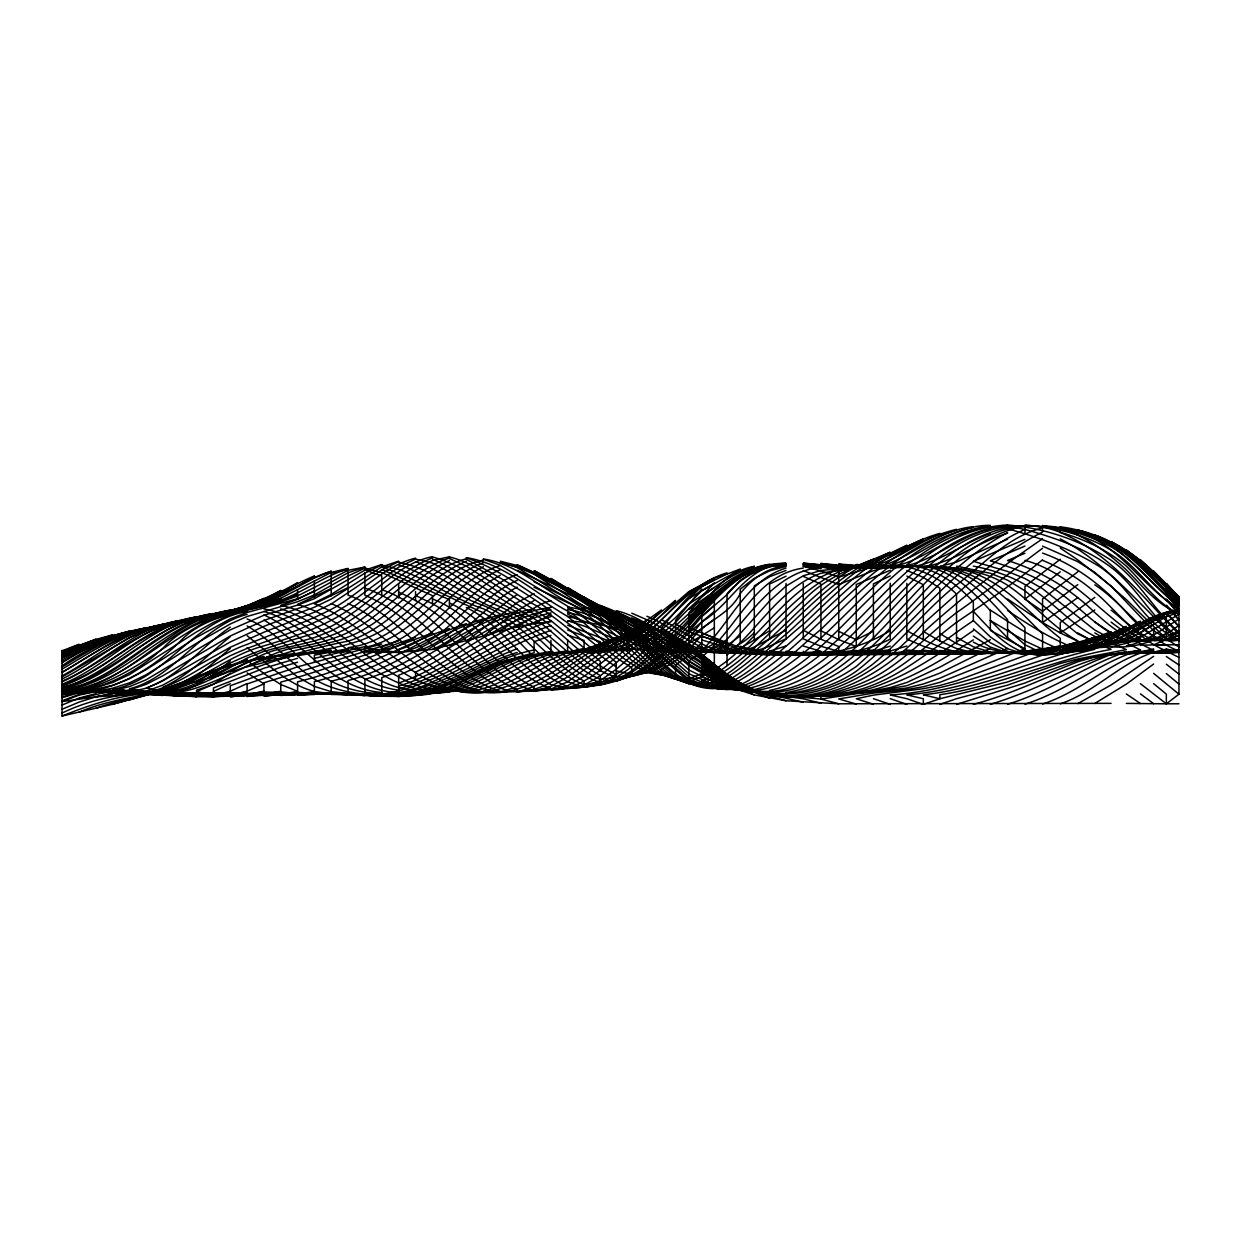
<?xml version="1.0" encoding="UTF-8"?>
<svg xmlns="http://www.w3.org/2000/svg" width="1241" height="1241" viewBox="0 0 1241 1241"><rect width="100%" height="100%" fill="white"/><g stroke="black" fill="none" stroke-linecap="round" stroke-linejoin="round"><path stroke-width="1.5" d="M631.778 648.717C659.033 650.175 687.793 656.194 714.335 648.314L714.335 599.419C730.422 575.793 757.755 562.933 786.034 563.274C710.023 567.044 678.874 651.541 616.234 681.169L646.871 670.807L661.484 661.112L675.523 647.957L701.77 616.482L727.04 594.61L740.225 580.478L754.311 570.736L769.606 565.88C715.297 577.53 686.956 631.529 646.871 664.866C615.396 690.616 572.179 686.723 534.111 691.066C494.57 691.671 452.298 697.768 415.549 679.587C373.603 658.661 343.493 617.956 297.576 604.429L331.207 588.544M449.428 603.017C490.257 621.058 512.347 663.516 550.926 684.613C577.592 692.804 605.732 682.938 631.778 676.174C662.632 670.729 683.636 645.18 701.77 621.757C731.585 604.553 747.051 563.755 786.034 564.112M381.763 565.244C418.481 571.387 448.11 597.324 483.338 608.788C522.445 626.643 543.574 669.597 584.092 684.551C621.167 678.207 664.028 675.911 688.941 643.427C701.754 622.067 728.886 616.234 740.225 593.586C751.72 579.221 767.202 567.432 786.034 565.725M701.77 588.948L675.523 620.329L675.523 651.68C636.447 649.353 606.104 618.778 567.602 612.697M688.941 624.875C707.928 603.778 728.048 581.626 754.311 569.759C704.33 594.206 682.891 654.178 631.778 676.174C665.936 659.188 685.048 623.975 714.335 600.784M701.77 635.299L688.941 649.307L675.523 660.941L661.484 669.302L661.484 674.561C683.62 678.284 704.438 688.91 727.04 689.438C746.756 689.236 766.659 694.355 786.034 688.957C846.564 674.003 879.404 616.513 923.335 577.67C958.548 542.317 1009.46 512.207 1060.264 532.296C1084.215 539.183 1107.375 549.763 1126.347 566.175C1143.488 582.944 1156.984 603.048 1178.95 614.279L1140.432 637.3L1126.347 643.334L1111.098 646.84L1060.264 650.02L956.532 654.116L786.034 655.077L661.484 650.082M714.335 582.913L701.77 596.409L688.941 612.914L688.941 651.773L701.77 647.213M740.225 569.588L701.77 590.607L675.523 617.63L616.234 669.287L600.318 680.518L584.092 686.94C622.796 681.262 646.251 644.901 675.523 622.501C697.318 598.333 723.487 577.344 754.311 566.284M727.04 654.922C759.027 628.504 780.325 588.032 820.937 573.249C850.969 568.254 880.303 560.885 906.83 545.233M769.606 564.624C731.042 572.908 702.794 603.653 675.523 630.133C652.502 650.532 632.383 678.998 600.318 684.768C636.493 671.195 660.181 638.076 688.941 613.721C711.558 592.236 737.65 569.014 769.606 564.236M740.225 569.045L727.04 574.071L701.77 586.388L661.484 625.293L600.318 675.833L584.092 685.079L567.602 688.46L567.602 686.459C526.401 670.838 505.661 626.674 466.383 607.532M701.77 642.745L688.941 655.217L675.523 665.207L675.523 677.896M675.523 600.923C650.718 626.1 623.23 656.923 584.092 652.037C555.89 653.557 526.494 652.611 500.278 664.788C473.628 678.905 446.589 694.541 415.549 695.348C387.471 697.907 359.301 694.867 331.207 693.828M727.04 572.83C687.374 584.868 665.036 622.377 631.778 644.56C607.252 663.02 584.201 690.368 550.926 689.887L567.602 685.777L584.092 676.361L646.871 627.682L688.941 591.554L714.335 577.81M483.338 566.734C439.935 587.815 414.354 637.207 364.901 647.383C390.031 655.853 413.936 638.619 432.489 623.463C454.128 604.491 473.054 581.021 500.278 569.774M688.941 622.144L714.335 598.286M714.335 605.065L688.941 628.334C716.212 636.183 740.101 655.465 769.606 654.798L740.225 651.959L754.311 647.057L786.034 630.149M661.484 610.696C640.061 630.909 615.831 653.867 584.092 652.037C608.524 650.718 628.954 636.044 646.871 620.671M688.941 619.662L714.335 596.828M1111.098 703.368L838.73 703.787L786.034 700.762L754.311 694.898L740.225 690.353L714.335 678.501L661.484 648.438L631.778 625.588L616.234 616.017L517.218 565.524L500.278 561.227L517.218 567.68L584.092 608.679L600.318 620.826L646.871 664.912L661.484 674.421L688.941 683.698L701.77 686.614L727.04 689.438L727.04 687.157C806.371 647.957 852.226 558.9 939.871 533.351M230.283 648.391C209.931 665.672 189.702 685.342 162.974 691.873L146.205 688.041C179.712 676.159 201.569 646.483 230.283 627.108M230.283 636.664C208.395 654.193 189.051 675.662 162.974 687.142L162.974 691.873L196.59 696.589L314.392 694.541M688.941 617.01L714.335 595.68M688.941 632.708L714.335 611.363M956.532 529.333C871.523 550.058 824.551 631.374 754.311 676.531C725.628 699.241 683.046 687.219 661.484 660.321C633.717 631.84 600.815 609.238 567.602 587.645C612.542 612.837 650.175 648.097 688.941 681.387L701.77 683.729C742.304 666.2 771.033 629.73 803.268 600.877C826.615 575.483 859.625 565.4 890.231 552.229C848.844 570.115 819.044 604.91 786.034 634.26C762.781 652.363 742.552 676.345 714.335 686.769L701.77 685.559L701.77 681.107C761.105 653.231 791.091 583.254 856.274 565.741M675.523 600.349L646.871 623.68L567.602 681.836L550.926 689.034L534.111 691.066L550.926 686.366L567.602 676.934L661.484 609.967M230.283 660.988L213.436 674.359L196.59 685.125L179.774 691.795C212.971 702.003 247.099 692.649 280.761 691.826M1060.264 571.853L1024.942 599.124L1042.564 611.239L1077.777 584.635M1042.564 559.753C1015.169 582.37 985.835 602.35 956.532 622.361C929.261 642.636 904.813 667.425 873.416 681.511C845.99 693.486 815.864 698.419 786.034 696.884C752.372 697.116 726.125 674.732 701.77 654.379M688.941 613.721L714.335 594.144M1126.347 703.399L1166.338 703.818L1178.95 694.215L1178.95 596.937L1153.634 571.155M1094.81 597.371L1060.264 622.501L1060.264 632.957L1094.81 649.353C1037.011 662.43 982.639 688.181 923.335 694.82L939.871 698.761L1007.552 681.945L1060.264 663.485L1077.777 658.94L1126.347 649.632L1111.098 642.481L1094.81 632.941M1077.777 571.837L1042.564 598.922L1042.564 622.548L1060.264 632.957L1094.81 609.936M1077.777 597.635L1042.564 622.548L1007.552 599.015M1060.264 559.272L1024.942 586.435L1024.942 599.124M616.234 610.665C651.416 618.871 677.059 652.813 714.335 652.456L714.335 651.292L727.04 645.599L740.225 635.78M364.901 652.052L398.656 652.44L432.489 649.415L483.338 636.121L517.218 610.789L534.111 600.535M688.941 637.827L714.335 619.15M1042.564 548.258C1013.711 569.479 985.959 592.174 956.532 612.651C928.532 633.965 904.767 660.972 873.416 677.71C846.502 691.206 816.237 698.745 786.034 696.759C758.111 690.601 729.165 691.578 701.77 683M1153.634 664.028L1126.347 684.132L1094.81 703.461M517.218 564.702C561.103 584.511 602.862 608.804 646.871 628.411C679.447 652.626 722.153 664.912 754.311 632.677M517.218 594.548C493.329 609.967 474.481 632.041 449.428 645.77M483.338 636.121C509.384 631.809 525.672 607.594 550.926 600.597M466.383 641.163L517.218 602.552L534.111 593.57M688.941 609.362L714.335 591.461M714.335 648.314L727.04 639.596M661.484 619.833C683.667 630.164 702.142 648.996 727.04 652.828C695.751 655.636 672.979 632.476 646.871 619.771C623.618 637.052 597.728 653.449 567.602 652.766L616.234 649.539M973.347 620.702C930.781 648.81 891.798 687.545 838.73 693.89C815.864 697.24 792.503 698.404 769.606 694.557C742.382 692.121 722.929 671.35 701.77 656.505M230.283 673.196L213.436 684.287L196.59 691.64L213.436 695.379L230.283 691.268L247.114 683.543M500.278 631.173L517.218 626.876L534.111 615.753L550.926 607.035M1166.338 616.513L1140.432 632.817L1126.347 640.17L1077.777 651.277L1060.264 653.805L1042.564 654.876L1007.552 652.673L990.349 647.073L973.347 636.121M1077.777 648.996C1110.897 647.864 1137.997 627.962 1166.338 613.457L1126.347 637.641L1111.098 644.063L1140.432 639.053M517.218 587.055C486.255 604.165 465.422 635.408 432.489 649.415M688.941 603.995L714.335 587.536M714.335 646.964L727.04 651.742L740.225 653.418L727.04 652.363L740.225 648.391L769.606 630.816M973.347 630.537C927.554 662.167 879.248 696.48 820.937 696.061L873.416 690.834L890.231 687.561L906.83 682.488L939.871 667.131L990.349 639.689M1178.95 625.231C1159.389 640.604 1135.98 648.547 1111.098 646.84M500.278 575.25C462.784 595.106 440.555 637.191 398.656 649.695L398.656 652.44L381.763 650.237L381.763 646.778C429.665 632.724 452.732 579.795 500.278 565.555M1042.564 538.78C1000.82 567.044 960.782 598.426 923.335 632.227C891.41 665.657 850.411 692.757 803.268 696.542M631.778 629.745C610.045 643.179 588.048 656.256 567.602 671.629C548.6 685.839 523.981 697.659 500.278 687.964C450.84 660.755 419.892 607.376 364.901 588.079M1153.634 624.13C1135.949 636.075 1116.295 645.754 1094.81 647.911M1178.95 619.166C1162.072 629.28 1146.126 642.062 1126.347 645.94M1153.634 656.334L1111.098 684.985L1077.777 703.616M688.941 643.427L714.335 627.806M688.941 598.55L714.335 583.286M62.05 667.038C88.53 650.982 115.382 634.058 146.205 627.93C116.949 633.05 88.514 642.481 62.05 655.993M616.234 612.108C643.908 622.532 668.418 639.829 688.941 660.988L688.941 681.402C756.25 660.926 782.544 574.35 856.274 566.036M973.347 639.891C932.27 665.921 889.145 693.61 838.73 694.355M62.05 669.178C88.902 653.309 115.32 635.268 146.205 628.303C115.289 636.819 89.74 656.877 62.05 672.11M62.05 672.56C93.975 653.231 125.558 631.343 162.974 624.285C124.938 633.453 96.348 661.996 62.05 679.044M1042.564 527.937C1008.126 536.329 983.772 564.159 956.532 584.93C926.593 608.835 902.952 639.394 873.416 663.702C848.441 683 817.54 694.293 786.034 695.968C752.573 696.434 725.923 674.375 701.77 654.038M1178.95 631.871L1166.338 639.332L1153.634 644.87L1140.432 645.273M62.05 662.105C83.163 649.183 105.221 637.176 129.467 631.343M1166.338 612.542C1136.291 624.564 1111.595 648.95 1077.777 651.277L1077.777 640.868C1051.158 626.565 1032.465 601.963 1007.552 585.271C987.386 572.194 963.326 568.564 939.871 566.423L956.532 562.064L1007.552 539.23M62.05 650.393L62.05 716.026L112.714 704.268L213.436 676.981L247.114 658.056L263.945 651.37L314.392 637.579L331.207 630.94L348.038 621.958L364.901 610.51L415.549 569.945L432.489 560.467L449.428 556.79M631.778 629.109C608.09 645.723 579.671 653.418 550.926 653.588L584.092 650.765M584.092 597.231L631.778 630.211L688.941 679.385L714.335 688.243C750.262 678.346 774.787 646.623 803.268 624.394C834.836 594.594 865.877 562.282 906.83 545.497M62.05 665.89C111.519 630.506 172.421 622.718 230.283 610.215C166.247 619.74 126.148 682.224 62.05 691.035M213.436 676.981C237.45 671.521 256.251 653.526 280.761 648.965C297.7 644.932 314.857 641.597 331.207 635.439C376.659 619.073 403.651 572.97 449.428 558.016M62.05 675.911C95.216 658.118 124.643 630.847 162.974 624.735C127.916 630.754 93.292 640.558 62.05 657.932M517.218 626.876L534.111 623.68L550.926 614.124M688.941 594.067L714.335 579.702M1007.552 532.622C947.069 564.764 907.093 622.532 856.274 666.479C831.237 683.744 800.523 696.713 769.606 692.804C742.537 694.231 722.914 673.258 701.77 659.902M62.05 662.849C97.558 639.844 138.434 628.442 179.774 621.586C135.595 630.955 102.336 663.702 62.05 681.821M62.05 657.699L95.914 640.744L129.467 631.08M701.77 650.532L714.335 643.598M196.59 682.085C232.408 657.854 273.392 645.444 314.392 633.36C359.983 618.282 388.511 575.266 432.489 557.876M517.218 580.354C478.747 597.433 456.983 639.813 415.549 651.587M956.532 566.175L990.349 573.295L1007.552 580.183L1024.942 590.84L1077.777 633.872L1094.81 642.078L1094.81 647.523C1122.143 637.021 1154.052 647.43 1178.95 630.459M297.576 583.115C226.188 629.389 133.795 614.853 62.05 660.196M62.05 676.95L129.467 637.781L146.205 630.428L162.974 625.185L263.945 602.8L280.761 596.114L314.392 577.98L331.207 571.124M616.234 637.812C581.455 652.688 554.417 682.783 517.218 691.842L517.218 689.67C464.972 666.743 437.421 608.835 381.763 589.677M230.283 671.769C253.738 666.37 273.206 650.3 297.576 647.337C314.826 644.001 332.061 639.999 348.038 632.507C385.982 614.45 411.097 577.717 449.428 560.56M873.416 559.505C812.25 590.002 774.4 652.409 714.335 684.66L714.335 688.119M714.335 578.616L688.941 592.05L646.871 634.756L646.871 650.486M923.335 539.525C901.602 550.259 881.126 565.415 856.274 567.773M740.225 646.204C789.385 661.779 845.742 657.777 890.231 630.661M280.761 590.84C239.653 614.202 191.936 619.973 146.205 628.52L196.59 618.375M314.392 576.274C268.521 605.903 215.515 614.884 162.974 625.386L263.945 603.715L280.761 598.193L331.207 572.458L348.038 568.378M873.416 631.08L856.274 639.751L838.73 631.297M1140.432 621.198C1110.245 637.564 1077.343 650.439 1042.564 650.842M247.114 635.702L297.576 676.95L314.392 686.413L331.207 691.671L364.901 695.177L398.656 696.418L398.656 695.534L432.489 692.23L449.428 691.547C380.909 690.306 344.61 618.142 280.761 605.437L297.576 599.31L314.392 590.902M297.576 582.618C261.324 603.7 221.162 616.405 179.774 622.532C136.091 635.097 104.632 671.397 62.05 686.226M1111.098 632.321L1077.777 648.516L1060.264 653.805L1060.264 638.277C1023.623 609.734 991.699 565.151 939.871 567.773C976.962 571.341 1000.634 603.11 1024.942 627.62L1024.942 650.191C1058.682 662.849 1092.437 642.031 1126.347 640.03C1100.069 631.39 1082.059 609.021 1060.264 593.167C1039.601 577.313 1014.936 568.549 990.349 560.808L1024.942 546.071M263.945 598.627C242.709 609.052 219.564 614.435 196.59 619.461C225.971 614.109 254.529 604.708 280.761 590.359M398.656 561.646L381.763 569.96L331.207 604.041L314.392 612.216L263.945 632.212L230.283 647.275L162.974 685.063L146.205 691.253L129.467 694.681L95.914 696.806L62.05 701.646L79.036 695.146L95.914 691.485M213.436 670.373L179.774 686.723M62.05 654.178L79.036 645.863L95.914 639.472L112.714 634.803M990.349 648.159L939.871 673.118L906.83 685.715L873.416 691.501L820.937 696.62L820.937 699.071L838.73 703.787M584.092 649.012C539.044 663.516 500.744 706.548 449.428 688.646C397.415 672.374 364.916 623.106 314.392 603.824L348.038 587.614M381.763 565.027L364.901 573.125L331.207 594.423L314.392 602.754L263.945 620.5L230.283 635.997L162.974 675.725L146.205 684.318L129.467 689.949L95.914 696.806L79.036 702.127L62.05 709.278M1140.432 621.462L1094.81 645.801L1077.777 651.277M786.034 576.212L769.606 584.046L769.606 639.27M1060.264 703.818C1098.487 691.237 1126.254 655.605 1166.338 649.26M466.383 561.273C421.692 579.702 395.103 626.596 348.038 641.163C313.771 647.647 280.916 658.475 247.114 666.82M939.871 533.925C916.99 543.186 897.6 559.784 873.416 565.989C850.147 570.317 826.537 566.858 803.268 564.453M890.231 575.948L873.416 583.875L873.416 639.487M196.59 677.121C165.441 694.588 129.064 696.279 95.914 708.285M230.283 664.385C203.245 676.624 177.044 694.014 146.205 693.61C116.98 695.751 89.073 705.214 62.05 716.026M62.05 681.2C102.879 664.075 134.369 627.201 179.774 620.5C134.928 630.304 103.918 667.813 62.05 684.21M364.901 568.13L348.038 575.964L314.392 594.904L297.576 601.745L247.114 616.498L230.283 623.99L196.59 643.195L146.205 674.732L129.467 682.86L112.714 688.166L79.036 694.433L62.05 700.824M263.945 662.415C295.311 644.405 334.108 648.174 364.901 628.706C400.921 608.571 425.213 569.51 466.383 558.776M213.436 691.454L230.283 683.713M616.234 637.409C570.1 651.711 535.042 698.978 483.338 691.935C428.3 680.518 397.523 626.364 348.038 603.483M314.392 575.948C291.433 585.333 270.988 600.086 247.114 607.314C223.24 611.301 200.22 619.678 179.774 632.693C142.668 656.148 107.595 687.359 62.05 691.904M1178.95 637.052C1151.369 619.042 1137.299 587.102 1111.098 567.354C1085.673 548.351 1055.238 537.834 1024.942 529.426C956.485 560.125 913.981 626.178 856.274 671.257C810.528 702.53 748.649 700.576 701.77 673.041M297.576 594.315C259.524 613.907 211.28 608.369 179.774 641.69C148.237 672.917 107.378 694.944 62.05 693.533M62.05 654.348L95.914 640.263L112.714 635.097M398.656 686.149C453.198 669.551 495.252 626.317 550.926 612.852M923.335 538.78L873.416 562.7L856.274 567.215L820.937 570.472L803.268 575.793L786.034 586.062L769.606 600.985L727.04 648.205L727.04 665.471M1094.81 647.476C1123.586 636.168 1147.134 613.349 1178.95 609.657L1166.338 595.246M1140.432 636.307L1126.347 641.613L1153.634 639.177L1166.338 633.499M112.714 704.268L162.974 689.81L213.436 669.938M1042.564 704.004C1082.431 691.392 1113.084 658.723 1153.634 649.043M247.114 605.67L213.436 615.893L247.114 605.67L263.945 598.302M873.416 559.288C831.082 574.195 801.981 609.734 769.606 638.851C748.028 655.465 729.196 678.936 701.77 685.559L688.941 683L646.871 670.373L631.778 660.398L600.318 631.421L584.092 617.785L567.602 606.182L500.278 565.322L483.338 559.272M196.59 676.593L162.974 690.585L129.467 694.681M196.59 677.353L230.283 664.028M483.338 562.762C432.706 581.889 404.969 640.899 348.038 647.631L381.763 652.425M517.218 648.779C477.413 663.532 441.098 688.941 398.656 695.534M62.05 652.937L95.914 639.503M1007.552 648.329L939.871 678.207L923.335 683.962L906.83 688.01L856.274 693.719L820.937 699.071L786.034 695.736M990.349 533.366C962.023 543.527 937.684 564.764 906.83 567.292C878.209 567.525 849.449 569.526 820.937 565.912M62.05 651.851L79.036 644.591M517.218 574.738C471.022 589.94 448.653 644.917 398.656 652.44M727.04 573.962C697.116 580.4 680.657 606.663 661.484 627.744L661.484 651.091L646.871 650.175M1024.942 553.253L1007.552 560.513C1040.361 570.689 1070.207 588.622 1094.81 612.589C1110.99 626.938 1130.148 644.637 1153.634 639.829C1129.17 631.08 1114.294 608.059 1094.81 592.143C1079.298 578.694 1061.582 568.083 1042.564 560.389M62.05 651.727L95.914 639.146M701.77 673.553L688.941 678.874L661.484 673.367M1024.942 704.159C1066.05 691.594 1099.557 662.105 1140.432 649.912L1126.347 642.978L1094.81 621.974M62.05 705.043L79.036 698.078L95.914 693.626M62.05 713.063C93.478 697.83 128.273 692.137 162.974 692.556C193.813 689.903 218.54 669.504 247.114 659.84M398.656 682.984C452.655 665.16 494.042 620.159 550.926 609.765M179.774 683.403L146.205 695.255L162.974 689.593M1024.942 539.385L973.347 561.304L1007.552 571.449L1024.942 578.523L1042.564 588.699L1094.81 630.056L1111.098 638.82L1153.634 617.056L1178.95 610.898M786.034 568.052C740.505 582.293 726.574 635.376 688.941 660.941L714.335 675.895L727.04 684.753M1111.098 631.7C1088.217 639.394 1067.384 654.224 1042.564 654.876C1012.578 656.334 991.962 631.157 973.347 611.317M162.974 690.523L179.774 684.024L230.283 655.682L247.114 648.376L297.576 630.04L331.207 614.884L348.038 604.584L398.656 567.121L415.549 559.039L432.489 563.073L449.428 572.163L483.338 593.477L517.218 612.247L534.111 623.509L584.092 665.75L600.318 675.631L600.318 682.395C559.738 670.109 537.974 628.427 500.278 610.479C464.832 597.588 436.025 569.231 398.656 562.282M1007.552 704.268C1049.374 691.702 1085.487 666.045 1126.347 651.696M550.926 630.397C498.851 648.531 452.779 682.317 398.656 694.479C348.116 697.38 297.452 687.886 247.114 696.434L263.945 694.867L280.761 691.144M517.218 652.456C471.735 665.781 431.325 700.762 381.763 695.72L381.763 677.648C429.727 661.158 467.143 622.625 517.218 611.239M600.318 644.048C564.174 654.147 536.872 683.357 500.278 691.749M62.05 650.811L79.036 644.281M280.761 598.457C240.568 613.023 194.372 614.838 162.974 648.112C135.067 674.173 99.854 690.089 62.05 694.526L79.036 690.787L95.914 689.236M62.05 684.768C110.744 669.706 144.732 624.13 196.59 616.917M213.436 671.334L247.114 659.405M786.034 570.441L769.606 576.739L754.311 585.907L754.311 640.62M1094.81 636.974L1060.264 650.315L1042.564 654.596L1007.552 653.061L956.532 654.116C1013.975 652.037 1074.054 654.503 1126.347 626.426C1104.909 636.835 1084.743 651.835 1060.264 653.805M1178.95 635.02L1166.338 639.813L1153.634 640.496L1178.95 640.372M550.926 625.495C509.617 640.185 472.837 664.85 432.489 681.774C401.045 697.907 365.273 695.891 331.207 692.788M550.926 635.423L534.111 641.768L534.111 652.797L500.278 662.058L432.489 691.733L415.549 695.363L398.656 696.418L331.207 692.726M956.532 529.923C901.369 547.048 861.254 590.452 820.937 629.373C787.678 656.675 750.091 702.235 701.77 685.048M1007.552 533.196C978.42 541.867 953.802 562.328 923.335 566.842C975.783 562.189 1008.824 600.442 1042.564 633.965L1042.564 654.876M890.231 570.271L856.274 584.495L856.274 646.561L838.73 639.642L820.937 630.785M990.349 704.314C1032.326 691.795 1070.626 670.466 1111.098 654.441M331.207 571.263C307.21 578.306 287.059 593.787 263.945 602.909C241.204 610.215 217.222 614.311 196.59 627.062C153.605 652.611 114.156 688.662 62.05 693.13M348.038 568.797C318.751 577.856 294.691 599.387 263.945 604.677C241.406 609.858 218.168 612.589 196.59 621.229C151.123 643.521 116.018 688.895 62.05 691.656M550.926 620.857C492.336 640.03 443.999 685.203 381.763 694.215M247.114 614.373C200.421 626.488 176.269 676.655 129.467 688.817L162.974 694.495L196.59 696.589L179.774 695.984L112.714 689.469C166.201 679.323 193.022 620.097 247.114 611.565M973.347 704.345C1020.924 691.997 1063.956 666.96 1111.098 654.131M62.05 687.886C111.752 673.754 145.383 627.574 196.59 616.901M398.656 688.879C453.353 673.258 496.524 632.584 550.926 616.591M247.114 605.561L230.283 611.41L179.774 622.486L196.59 618.235M1077.777 641.954L1042.564 653.154M956.532 704.361L1024.942 683.015L1077.777 661.794L1094.81 657.001L1126.347 651.835M398.656 561.118L381.763 566.889L331.207 599.077L314.392 607.221L263.945 626.317L230.283 641.954L162.974 680.751L146.205 688.243L112.714 695.705M990.349 610.076C1012.796 624.595 1035.134 639.736 1060.264 649.291C1004.248 667.193 949.753 691.485 890.231 694.944L906.83 698.714L923.335 704.376L939.871 698.761L939.871 694.727C998.664 686.102 1052.678 659.716 1111.098 649.415L1094.81 642.249L1077.777 632.941M939.871 704.376L956.532 698.699L1007.552 685.141L1077.777 660.212L1094.81 656.644L1140.432 650.3M79.036 712.148C111.287 698.419 146.562 696.263 179.774 686.413C208.472 674.204 233.386 653.929 263.945 645.847C293.155 637.191 322.474 627.357 348.038 610.386C376.256 592.733 398.501 563.336 432.489 556.666M483.338 618.949C435.591 633.484 396.67 667.829 348.038 680.518L348.038 694.324L263.945 693.362L263.945 682.783L398.656 640.93M364.901 567.09L348.038 572.784L314.392 591.29L297.576 598.767L247.114 612.449L230.283 618.871L196.59 637.331L146.205 669.597L129.467 678.811L112.714 685.373L79.036 692.649L62.05 697.752M466.383 623.665C419.66 638.867 379.467 669.675 331.207 681.216C300.229 664.4 280.218 632.274 247.114 618.964M631.778 645.134L616.234 650.346L600.318 651.463L600.318 641.737L567.602 630.087M381.763 564.515L364.901 570.146L314.392 598.689L297.576 605.096L263.945 615.241L230.283 629.854L146.205 679.727L129.467 686.63L79.036 698.59M415.549 558.14C382.709 566.206 360.479 594.129 331.207 609.347C304.216 623.401 275.161 632.77 247.114 644.42C201.973 659.793 164.448 705.803 112.714 689.903L162.974 693.424L247.114 693.3L247.114 683.946L297.576 666.867L381.763 644.001M990.349 528.821C955.12 537.151 927.772 567.54 890.231 567.633L906.83 567.23L873.416 564.764M449.428 628.504C403.542 643.924 362 670.574 314.392 681.573L314.392 694.06L297.576 694.898L314.392 693.967L280.761 692.307L314.392 694.06M500.278 614.698C451.367 627.993 413.455 665.005 364.901 679.37L364.901 694.541L381.763 692.897M1153.634 636.354L1140.432 640.62L1140.432 638.479C1100.441 614.76 1071.945 572.939 1024.942 560.389M62.05 697.07L79.036 691.625M873.416 650.036C838.916 652.316 803.889 659.266 769.606 651.215L786.034 645.956M1094.81 637.502C1056.277 648.454 1010.857 662.678 973.347 642.093M534.111 649.974C486.72 659.343 447.334 693.61 398.656 696.418M1153.634 620.469L1178.95 612.589M432.489 633.158C387.223 648.516 344.315 670.512 297.576 681.821L297.576 693.859L263.945 693.455M62.05 687.669C117.647 673.692 155.575 622.517 213.436 613.566C154.97 621.291 118.236 675.942 62.05 689.205M890.231 646.127L873.416 651.246L856.274 653.929L838.73 654.814L890.231 650.982M906.83 646.034L890.231 651.06L873.416 653.79L856.274 654.628L890.231 652.44M263.945 657.11C224.264 667.239 189.671 699.971 146.205 691.873L213.436 696.449L263.945 692.044M297.576 662.229L280.761 667.193L230.283 685.746L230.283 693.44L213.436 693.657L230.283 692.664M415.549 637.331C370.733 652.533 326.492 669.566 280.761 682.147L280.761 693.548L263.945 692.974M230.283 665.89L263.945 656.396M754.311 566.392C731.368 570.177 714.785 587.877 701.77 605.856L701.77 652.099M1153.634 617.739L1178.95 610.339M483.338 560.156C441.284 569.324 417.364 609.688 381.763 630.614C351.094 648.717 314.423 649.539 280.761 658.676M600.318 644.42C573.637 654.69 544.303 651.029 517.218 659.359C488.876 670.45 463.963 691.423 432.489 693.207C476.482 694.045 507.74 655.232 550.926 653.247C519.762 657.404 495.997 680.332 466.383 688.91C443.983 692.757 421.242 693.983 398.656 696.217C370.004 694.976 339.6 694.603 314.392 679.106C290.208 663.563 272.043 640.403 247.114 625.929M129.467 699.924L146.205 695.084M990.349 525.346C946.278 524.586 916.572 565.787 873.416 567.882C917.673 571.387 947.969 530.791 990.349 526.262M973.347 527.363C875.51 548.987 833.099 659.126 740.225 689.096L740.225 689.996C796.8 681.34 834.216 631.902 873.416 594.889C905.837 563.057 943.936 532.187 990.349 525.657M567.602 651.68C531.148 658.149 503.924 689.096 466.383 691.594M1077.777 641.892L1042.564 651.308L1024.942 653.914L1024.942 652.983L1060.264 645.832M786.034 566.361L769.606 570.907L754.311 578.275L740.225 589.227L740.225 642.885M584.092 648.655C547.033 654.224 519.514 683.341 483.338 691.02L483.338 692.199L466.383 690.554L449.428 691.625M838.73 639.642L838.73 566.982L803.268 563.166L856.274 567.975L873.416 567.695L873.416 566.734L838.73 577.143L820.937 570.876L803.268 566.392M534.111 608.835C483.106 617.723 445.426 656.318 398.656 675.259L398.656 693.036M62.05 690.229C120.393 681.914 156.102 625.557 213.436 614.869C155.792 623.928 119.788 680.89 62.05 689.949M79.036 689.996L62.05 694.215L95.914 687.592L112.714 682.457L129.467 674.608L196.59 631.871L213.436 622.424L230.283 614.915L247.114 609.765L280.761 601.916L297.576 595.959L348.038 570.333L364.901 567.044M297.576 658.288L263.945 668.232L213.436 687.964L213.436 696.775L196.59 696.372L129.467 690.477L179.774 693.75L230.283 692.866L196.59 695.317L196.59 690.167C240.971 675.042 283.041 651.835 331.207 650.517M364.901 646.577L314.392 658.351M890.231 566.579L873.416 570.658L838.73 584.558L803.268 570.534M263.945 691.097L247.114 695.162L230.283 696.713L280.761 692.106M803.268 568.083C754.14 575.157 737.263 629.28 701.77 656.892L701.77 677.71M62.05 694.976L79.036 690.896L95.914 689.36L62.05 692.835M348.038 569.309L331.207 573.202L331.207 595.789M1024.942 525.92C923.521 546.785 889.409 676.454 786.034 692.525L786.034 696.604C841.119 697.24 888.199 663.19 923.335 623.696C960.751 590.638 997.795 554.758 1042.564 532.001L1042.564 525.455M62.05 694.371L79.036 690.648M1140.432 650.02L1126.347 653.061L1111.098 654.69L1140.432 652.968L1153.634 650.486L1140.432 643.815L1111.098 622.144M550.926 607.47C499.487 613.752 460.659 650.579 415.549 672.11L415.549 679.742M973.347 526.727C942.059 529.535 918.154 551.252 890.231 562.995C862.014 572.737 832.137 565.555 803.268 563.755M62.05 692.974L79.036 689.531M247.114 661.344L280.761 654.643M314.392 662.306L314.392 655.17L348.038 648.733M297.576 655.682L331.207 650.113M1007.552 526.401C904.736 542.55 869.662 669.582 769.606 690.384L769.606 692.804C881.746 685.87 915.269 538.982 1024.942 525.703M62.05 692.602L79.036 689.407M1060.264 646.266L1024.942 651.277L973.347 653.929L990.349 653.061L990.349 651.478M95.914 696.822L112.714 693.797M550.926 651.432L517.218 657.792L500.278 662.818L449.428 686.63L432.489 692.618L415.549 695.363L432.489 693.114L449.428 688.103L500.278 663.594L517.218 658.133L567.602 650.858M1153.634 649.477L1126.347 653.743L1153.634 652.735L1178.95 649.539M567.602 651.432C529.985 653.495 502.481 683.605 466.383 690.539C413.098 675.942 381.049 625.138 331.207 603.545M1153.634 651.137L1140.432 653.123L1153.634 652.937L1166.338 650.858C1144.605 642.435 1129.17 624.099 1111.098 610.138M62.05 694.045L95.914 689.732L79.036 691.082L62.05 694.526C84.217 687.669 107.083 689.996 129.467 694.076L129.467 692.757C107.129 689.112 84.047 686.878 62.05 693.75L95.914 690.446M1007.552 525.579C897.801 536.515 861.068 674.995 754.311 690.787L754.311 689.608C856.243 664.183 896.436 531.086 1007.552 524.974M923.335 650.998L906.83 653.557L890.231 654.364L906.83 653.728L923.335 652.518L906.83 651.029L890.231 653.666L873.416 654.472L906.83 652.456M263.945 657.947L314.392 652.037M1178.95 650.749L1153.634 652.937L1166.338 652.859L1178.95 650.998C1144.714 638.339 1124.842 604.305 1094.81 584.821M631.778 648.438L600.318 651.463M1024.942 651.385L1042.564 649.043L1024.942 651.99L1007.552 653.061M786.034 563.972L769.606 566.098L754.311 569.991L769.606 566.16L786.034 564.546M786.034 564.686L769.606 566.16L786.034 564.577C763.215 565.524 741.777 576.429 727.04 593.803L727.04 645.599M314.392 653.495L348.038 650.005M297.576 653.666C254.607 654.131 221.053 685.265 179.774 691.966L179.774 693.75L162.974 693.393L112.714 689.841L146.205 694.153L179.774 696.154L112.714 689.546L162.974 695.456L95.914 691.299M873.416 564.965L856.274 567.013L838.73 571.17L820.937 566.672L803.268 564.035M534.111 623.68L550.926 621.772M314.392 693.828L331.207 694.2L331.207 681.216C357.237 694.944 387.176 696.046 415.549 690.663C353.949 685.528 322.831 619.135 263.945 608.943M1060.264 650.02L1077.777 648.143L1094.81 644.374L1111.098 638.665L1111.098 642.233C1083.346 635.888 1064.39 612.961 1042.564 596.456C1022.553 580.416 998.369 570.907 973.347 566.129M297.576 692.959L263.945 695.953L280.761 694.51L297.576 691.253L280.761 684.505L263.945 673.568L247.114 660.507M213.436 695.224L247.114 692.416M646.871 672.917L600.318 679.416C562.126 662.399 538.703 623.913 500.278 606.833C470.665 594.299 445.969 572.303 415.549 561.692M517.218 691.842L550.926 688.46C502.915 671.272 480.531 617.103 432.489 599.015M838.73 694.231L803.268 697.054L769.606 694.06L803.268 698.807L820.937 703.275M213.436 696.775L230.283 695.348L247.114 691.144L263.945 683.838L247.114 672.901M856.274 650.362C822.364 654.007 787.895 657.466 754.311 649.229M95.914 689.608L79.036 691.02L95.914 689.779M838.73 650.92L803.268 653.883L769.606 651.122M1153.634 640.496L1178.95 638.526M314.392 692.928L280.761 695.41L297.576 694.215L314.392 691.439C287.695 684.582 268.04 664.276 247.114 647.662M381.763 695.549L432.489 691.159C370.625 687.359 336.575 626.302 280.761 608.897M803.268 696.822L820.937 695.565L803.268 696.62L786.034 695.844M890.231 649.927L820.937 655.015C844.888 654.814 868.778 649.974 890.231 639.146L890.231 583.27M820.937 651.572L803.268 652.766L786.034 651.959M247.114 693.409L230.283 693.502L247.114 692.338M1166.338 652.859L1178.95 652.13L1166.338 648.981M213.436 693.269L196.59 694.153L162.974 692.788L196.59 693.812L213.436 693.145L179.774 693.285M923.335 653.511L906.83 654.302L939.871 652.611L906.83 650.005M1007.552 651.541L939.871 654.193L956.532 653.681L923.335 650.222M939.871 653.557L923.335 654.24L973.347 651.851L956.532 650.905M1042.564 553.114C1075.466 564.764 1103.544 586.388 1126.347 612.48C1139.812 627.357 1156.922 644.575 1178.95 639.968C1143.07 624.735 1128.721 582.634 1094.81 563.771C1067.772 547.653 1037.755 537.167 1007.552 528.744M247.114 692.556L213.436 693.657M230.283 693.502L247.114 693.021M331.207 652.192L348.038 651.804M1153.634 652.937L1178.95 652.564M1166.338 644.7L1153.634 644.87L1178.95 644.762M1140.432 683.698L1166.338 703.818L1178.95 703.771M331.207 694.448L348.038 694.712L297.576 692.431M95.914 692.214L129.467 693.362L112.714 691.749L146.205 694.479L112.714 690.834M939.871 567.944L890.231 565.058C915.269 565.462 938.754 576.77 956.532 594.082L956.532 643.598L973.347 650.362L990.349 653.107M95.914 691.982L112.714 692.494L95.914 691.687M146.205 692.711L162.974 693.223M973.347 651.246L990.349 651.913M179.774 693.75L112.714 689.996M263.945 692.354L297.576 693.859M1024.942 525.408C1054.741 526.184 1084.82 532.451 1111.098 546.893C1137.64 562.033 1154.347 588.622 1178.95 606.275L1166.338 592.252M567.602 621.245C589.599 621.57 611.394 626.085 631.778 634.337C646.592 639.736 659.498 649.912 675.523 651.68M348.038 694.324L314.392 692.137L364.901 695.472L348.038 694.215M838.73 563.988L873.416 566.734M856.274 564.469L890.231 567.044L873.416 567.695L838.73 564.345M162.974 693.424L112.714 689.593M939.871 650.548L956.532 651.649L956.532 652.688L939.871 651.401L923.335 646.266L906.83 639.084L906.83 583.348M820.937 563.43L856.274 567.013L856.274 564.95M129.467 691.035L112.714 689.81L146.205 693.145M263.945 692.261L280.761 693.548M727.04 652.828C696.077 652.875 674.359 626.705 646.871 616.265M923.335 566.997L906.83 565.524C933.542 566.33 955.88 583.022 973.347 601.885L973.347 620.547L990.349 636.912L1007.552 648.764L1024.942 654.162L1007.552 651.385L990.349 642.76L973.347 628.923M1024.942 525.253C1055.021 527.084 1085.037 534.716 1111.098 550.104C1137.408 565.803 1152.858 593.586 1178.95 609.641M701.77 686.366L727.04 688.771M820.937 563.6L856.274 568.068M803.268 565.012L838.73 568.068C778.665 559.582 750.712 617.537 714.335 652.782L714.335 674.608M1007.552 525.021C1044.193 527.983 1080.322 540.068 1111.098 560.234C1138.68 579.376 1153.944 610.494 1178.95 632.258M803.268 565.369L820.937 567.385L820.937 568.549L803.268 566.253M1042.564 526.137C1066.128 528.402 1089.629 533.382 1111.098 543.574C1138.292 557.349 1156.379 582.805 1178.95 602.428L1166.338 588.855M1042.564 526.277C1066.236 528.557 1089.815 533.894 1111.098 544.768C1137.95 559.272 1155.495 585.131 1178.95 603.964L1166.338 590.22M646.871 672.715L661.484 674.561M1042.564 525.734C1098.099 528.93 1144.683 556.247 1178.95 599.574L1166.338 585.861M701.77 680.285L727.04 688.321L740.225 690.167L727.04 686.785L701.77 676.95M714.335 688.631C677.85 688.879 656.799 655.589 631.778 634.415C606.415 613.597 579.237 594.935 550.926 578.368M786.034 651.153L803.268 654.1L820.937 651.323L803.268 646.034M398.656 692.571C341.942 690.616 311.46 636.4 263.945 614.962M661.484 651.091C628.039 646.297 600.597 623.432 567.602 616.451C534.126 596.719 503.598 570.177 466.383 557.907M567.602 607.066C590.22 610.2 611.766 618.452 631.778 629.265C649.958 638.572 667.596 652.177 688.941 652.006C652.021 642.295 622.858 612.883 584.092 607.516M1007.552 526.153L1024.942 529.426M466.383 557.674C504.947 563.569 534.064 593.245 567.602 611.068C600.039 630.583 621.524 669.83 661.484 674.949C624.518 658.769 603.421 620.438 567.602 601.838C539.928 586.993 515.356 563.647 483.338 558.993M727.04 689.438L714.335 687.033L688.941 676.826L646.871 639.891L631.778 628.117L584.092 597.123M381.763 692.462C332.061 688.631 303.58 643.567 263.945 620.081M1060.264 526.851C1109.438 532.622 1147.584 565.617 1178.95 601.42L1166.338 586.946M1060.264 527.378L1094.81 536.438L1111.098 543.031M616.234 670.823L631.778 674.452L631.778 667.86L616.234 657.528L567.602 616.389M567.602 609.533C601.652 615.117 630.521 634.725 661.484 648.438M803.268 702.328L754.311 690.648L740.225 684.07L701.77 655.589M398.656 690.167C343.493 683.062 315.23 626.193 263.945 611.441M500.278 562.685L517.218 567.137L534.111 574.009M364.901 568.006L381.763 572.566L432.489 595.664L432.489 603.793C471.782 624.828 493.871 667.72 534.111 687.188L534.111 690.353C505.444 684.38 486.394 660.134 466.383 640.79C447.132 620.407 424.484 603.312 398.656 592.19M432.489 557.038C470.572 566.78 499.409 596.518 534.111 613.969C563.243 631.7 584.34 661.003 616.234 674.22M701.77 639.937L740.225 651.804L754.311 654.178L740.225 653.185L727.04 649.648L714.335 643.676M786.034 700.762L740.225 687.685L701.77 664.121M856.274 704.05L838.73 698.962L873.416 693.099L906.83 689.562L923.335 686.738L939.871 682.333L1024.942 648.764L990.349 630.428M990.349 652.021L973.347 646.84L956.532 637.3M449.428 556.945C481.508 564.717 505.413 589.459 534.111 604.445C564.314 621.477 587.458 647.926 616.234 666.898M600.318 608.757C630.071 615.598 652.285 637.967 675.523 656.241M873.416 704.221L856.274 698.792L873.416 695.131L923.335 688.693L939.871 685.482L956.532 680.782L1042.564 649.121L1024.942 640.992L990.349 620.516M381.763 566.982C416.588 579.594 449.351 597.821 483.338 612.744C520.32 632.739 540.626 678.905 584.092 686.645L584.092 681.045C546.723 661.05 523.454 621.555 483.338 605.499C453.554 595.06 428.657 574.366 398.656 564.826M701.77 636.214L727.04 644.405M567.602 635.051L584.092 640.418L584.092 652.006M567.602 620.671L584.092 626.053L631.778 646.065L631.778 650.206L616.234 650.703L616.234 643.691L567.602 625.247M727.04 689.251L714.335 685.094L688.941 673.708L646.871 636.85M873.416 698.699L890.231 704.314M890.231 698.683L906.83 704.361M769.606 698.342L740.225 686.878L701.77 662.12M1060.264 528.713C1085.859 535.6 1107.143 552.276 1126.347 569.883C1142.635 586.248 1156.891 604.631 1178.95 613.69L1166.338 599.232M364.901 569.96L381.763 575.995L381.763 596.316M432.489 559.148C468.415 575.002 499.735 599.713 534.111 618.701C562.39 636.835 582.898 667.58 616.234 677.059L616.234 662.461C570.612 622.33 520.382 587.179 466.383 559.427M701.77 633.05C729.134 642.76 756.095 656.753 786.034 655.077L754.311 651.509L769.606 646.235L786.034 638.774L786.034 583.41M517.218 565.244C558.698 581.889 593.725 611.286 631.778 634.337M1042.564 546.133L1077.777 561.677L1094.81 572.318L1126.347 599.605L1166.338 638.929L1178.95 646.964M803.268 630.257L820.937 639.255L838.73 646.514L838.73 651.401L820.937 646.282L803.268 638.867L803.268 583.58M381.763 569.495L449.428 599.729L449.428 607.733M517.218 570.317C561.599 591.383 608.043 610.277 646.871 641.023M906.83 570.426L923.335 577.375L939.871 588.187L939.871 641.023L956.532 648.547L973.347 652.642L973.347 653.743C949.287 653.216 927.275 642.388 906.83 630.614M631.778 613.178L646.871 619.771M803.268 576.367L820.937 584.108L820.937 639.255M631.778 618.08C653.418 626.255 672.684 639.627 688.941 655.993C711.388 666.758 727.986 689.918 754.311 691.594L740.225 685.327L701.77 658.49M600.318 605.499C634.539 617.304 662.12 640.604 688.941 664.044M754.311 694.898L740.225 688.584L701.77 665.905M449.428 558.574L466.383 566.16L550.926 620.624L600.318 661.344L600.318 671.303M1077.777 531.536C1120.08 545.187 1142.015 587.133 1178.95 608.664L1166.338 594.051M534.111 587.257L584.092 610.169L616.234 628.768M727.04 688.321L688.941 670.016L646.871 633.391L631.778 622.966L600.318 605.422M567.602 607.795L600.318 624.673M534.111 581.812L600.318 614.031L616.234 626.984L661.484 670.854L675.523 679.261L661.484 672.979L646.871 661.36L616.234 630.692L600.318 616.901L534.111 574.149M1042.564 653.293L1024.942 644.762L1007.552 629.265M646.871 623.882L661.484 631.002L675.523 641.116L688.941 653.449L714.335 670.636L727.04 680.828M1166.338 651.199L1178.95 657.389M567.602 614.062L584.092 622.191M415.549 595.385L432.489 603.793M727.04 647.026L714.335 640.48L688.941 631.824L675.523 623.882M616.234 612.604L646.871 629.916L661.484 640.837L688.941 665.781L727.04 686.785M740.225 682.845L754.311 690.198L769.606 694.774L786.034 696.884L769.606 694.588L754.311 689.918L769.606 694.774L754.311 690.539L740.225 683.093M906.83 576.057L923.335 584.775L923.335 639.596M701.77 671.521L727.04 684.83L688.941 661.329L661.484 636.928L646.871 626.457L631.778 618.468M701.77 668.666L727.04 682.348M701.77 669.209L740.225 690.353M923.335 631.436L939.871 641.023M661.484 629.947L675.523 638.169L727.04 678.517M1060.264 538.889C1107.608 563.29 1140.262 606.182 1178.95 641.101M939.871 633.562L956.532 643.598M646.871 624.533L661.484 633.484L688.941 657.621L727.04 683.031M550.926 578.694L616.234 622.827L631.778 636.168L661.484 665.564L675.523 677.307L688.941 683.698C657.823 674.251 640.883 643.536 616.234 624.456C590.189 604.662 562.84 586.341 534.111 570.674L600.318 605.903L631.778 625.588M661.484 630.707C683.713 646.483 706.051 662.337 727.04 679.82M1007.552 610.448C1029.627 625.619 1052.616 639.813 1077.777 649.338C1020.816 664.912 966.32 689.949 906.83 694.882L923.335 698.745L923.335 704.376M1060.264 548.057L1077.777 559.877L1111.098 586.016L1153.634 630.738L1166.338 638.681L1166.338 640.465M1166.338 656.505L1178.95 664.99M1126.347 693.967L1140.432 703.538M990.349 620.36L1007.552 637.812L1024.942 650.191M675.523 636.726L714.335 665.3L727.04 676.376M1140.432 693.89L1153.634 703.709M1126.347 551.144L1140.432 561.661L1178.95 600.101L1166.338 586.45M688.941 645.165L714.335 664.338L727.04 675.445M675.523 637.347L714.335 666.06L727.04 677.415M688.941 644.715L727.04 674.747M1166.338 664.214L1178.95 674.127M1153.634 673.382L1178.95 694.215M1153.634 683.636L1166.338 694.138L1166.338 703.818M1166.338 673.584L1178.95 684.117M1153.634 572.241L1140.432 560.374L1126.347 550.042L1140.432 560.622L1178.95 597.852L1166.338 583.906M1178.95 634.135C1142.527 597.076 1109.609 553.16 1060.264 532.451L1060.264 527.068M1166.338 583.549L1178.95 597.138L1140.432 559.924L1153.634 571.698L1178.95 597.573L1166.338 583.704M1153.634 571.248L1178.95 597.138M1166.338 587.893L1178.95 601.42C1150.438 579.873 1129.667 547.545 1094.81 535.057C1128.891 547.141 1155.092 572.939 1178.95 599.077L1166.338 585.318M1166.338 587.102L1178.95 600.706C1151.152 569.867 1119.677 539.509 1077.777 530.062C1120.902 540.409 1144.404 580.881 1178.95 604.631L1166.338 589.956M1166.338 613.101L1178.95 626.783M1166.338 584.759L1178.95 598.596C1158.551 577.267 1137.981 554.975 1111.098 541.712C1137.981 555.394 1156.302 580.152 1178.95 599.294L1166.338 584.976M1166.338 584.17L1178.95 598.1M1166.338 612.433L1178.95 626.333M1166.338 605.577L1178.95 619.755M1166.338 599.481L1178.95 614.279M1166.338 605.251L1178.95 620.081M1166.338 616.125L1166.338 637.3M1153.634 628.349L1153.634 639.177M1024.942 526.913L1024.942 533.63M1007.552 637.812L1007.552 619.569C985.338 594.687 959.541 566.036 923.335 566.377C951.475 569.603 972.246 590.794 990.349 610.681L990.349 629.358M803.268 651.199L803.268 655.124M803.268 696.077L803.268 697.054M567.602 639.906L567.602 652.394M550.926 640.309L550.926 653.061M415.549 591.569L415.549 600.566M398.656 583.828L398.656 598.069M364.901 572.923L364.901 595.339C417.628 616.56 446.046 674.065 500.278 691.346L500.278 692.478C437.452 684.117 406.272 615.939 348.038 595.153L348.038 571.76M314.392 580.617L314.392 597.216M297.576 589.816L297.576 599.31M1024.942 651.153L990.349 653.526L1024.942 651.168M381.763 696.248L348.038 693.828L381.763 696.248"/></g></svg>
